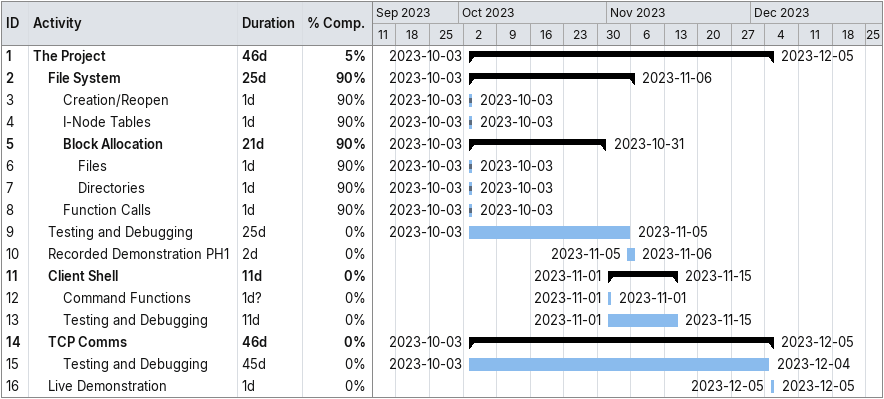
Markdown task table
| ID | Level | Task | Duration | Start | Finish | % complete |
|---|---|---|---|---|---|---|
| 1 | 1 | **The Project** | 46d | 2023-10-03 | 2023-12-05 | 5 |
| 2 | 2 | **File System** | 25d | 2023-10-03 | 2023-11-06 | 90 |
| 3 | 3 | Creation/Reopen | 1d | 2023-10-03 | 2023-10-03 | 90 |
| 4 | 3 | I-Node Tables | 1d | 2023-10-03 | 2023-10-03 | 90 |
| 5 | 3 | **Block Allocation** | 21d | 2023-10-03 | 2023-10-31 | 90 |
| 6 | 4 | Files | 1d | 2023-10-03 | 2023-10-03 | 90 |
| 7 | 4 | Directories | 1d | 2023-10-03 | 2023-10-03 | 90 |
| 8 | 3 | Function Calls | 1d | 2023-10-03 | 2023-10-03 | 90 |
| 9 | 2 | Testing and Debugging | 25d | 2023-10-03 | 2023-11-05 | 0 |
| 10 | 2 | Recorded Demonstration PH1 | 2d | 2023-11-05 | 2023-11-06 | 0 |
| 11 | 2 | **Client Shell** | 11d | 2023-11-01 | 2023-11-15 | 0 |
| 12 | 3 | Command Functions | 1d? | 2023-11-01 | 2023-11-01 | 0 |
| 13 | 3 | Testing and Debugging | 11d | 2023-11-01 | 2023-11-15 | 0 |
| 14 | 2 | **TCP Comms** | 46d | 2023-10-03 | 2023-12-05 | 0 |
| 15 | 3 | Testing and Debugging | 45d | 2023-10-03 | 2023-12-04 | 0 |
| 16 | 2 | Live Demonstration | 1d | 2023-12-05 | 2023-12-05 | 0 |
